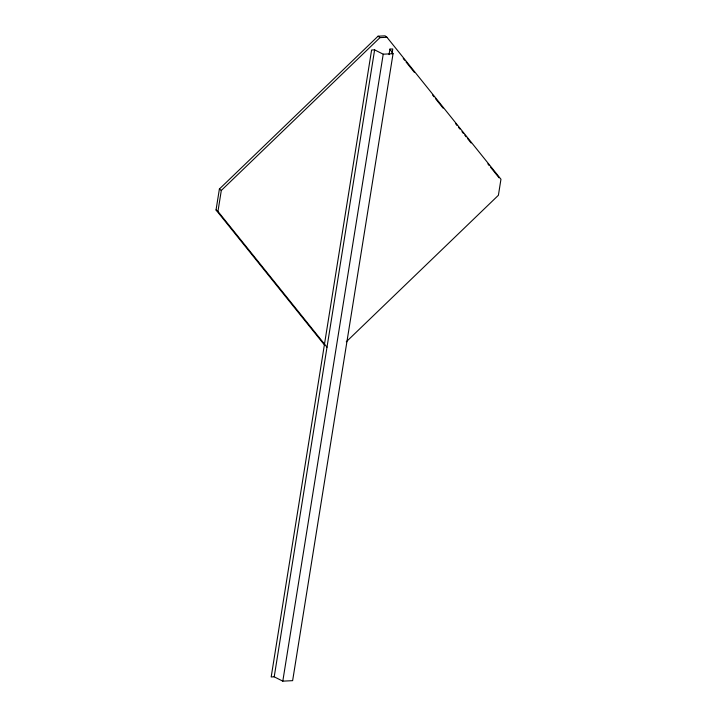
<?xml version="1.0" encoding="UTF-8"?>
<svg xmlns="http://www.w3.org/2000/svg" width="717" height="717" viewBox="0 0 717 717"><rect width="100%" height="100%" fill="white"/><g stroke="black" fill="none" stroke-linecap="round" stroke-linejoin="round"><path stroke-width="1.08" d="M324.407 344.913L216.041 209.973L219.393 189.01L378.047 36.2L385.047 35.85L386.965 37.284L500.959 179.232L498.396 195.284L346.284 341.794M327.015 347.216L217.95 211.407L221.311 190.444L379.956 37.634L386.965 37.284M274.208 676.821L374.624 49.876L371.603 50.02L271.178 676.973L274.208 676.821L282.803 681.15L292.626 680.657L393.05 53.703L389.931 49.106L392.773 48.962L392.065 53.39M282.803 681.15L383.219 54.196L374.624 49.876M389.053 54.635L389.931 49.106M383.219 54.196L393.05 53.703M378.047 36.2L379.956 37.634M219.393 189.01L221.311 190.444M216.041 209.973L217.95 211.407M403.232 58.489L404.63 60.237M406.037 61.976L414.426 72.426M432.611 95.065L434.009 96.813M435.407 98.552L443.097 108.133M455.689 123.808L457.087 125.547M458.486 127.294L459.884 129.033M461.981 131.641L463.379 133.389M464.777 135.128L466.175 136.875M467.583 138.614L471.078 142.97M487.865 163.87L489.263 165.609M490.661 167.348L499.05 177.798"/></g></svg>
